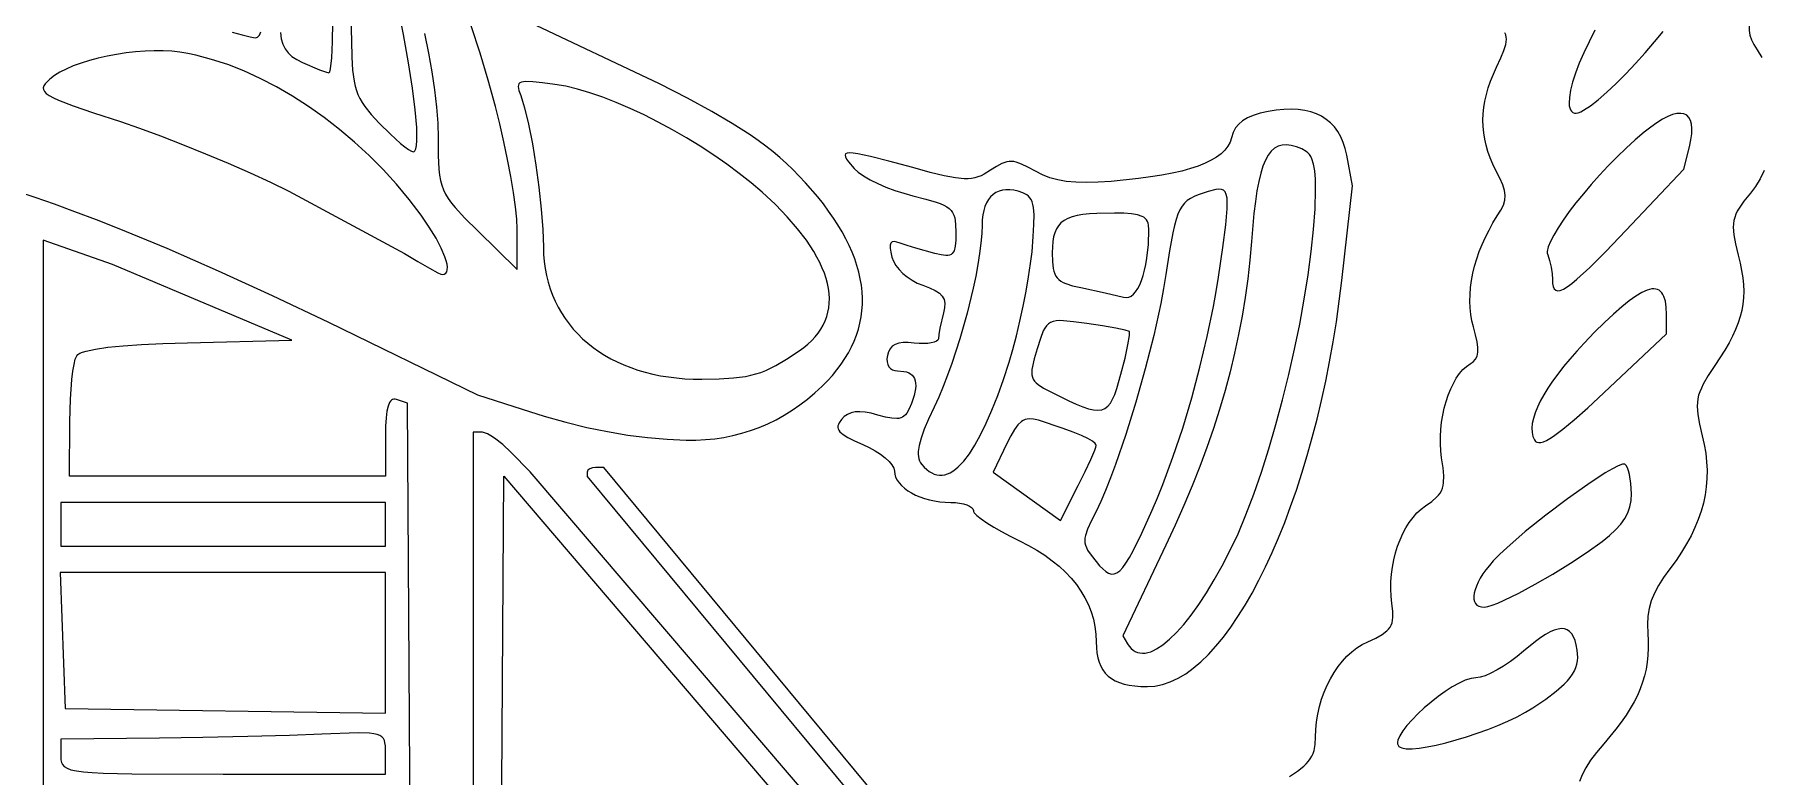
# Model space of a CAD drawing. Header units: millimetres. Extents: x 0.12 to 5.91, y 0.11 to 5.91.
# Drawn here: x 2.798 to 4.705, y 2.273 to 3.093 of the extents above; entities that cross this region are included whole.
import ezdxf

# ---------------------------------------------------------------- set-up
doc = ezdxf.new("R2010")
doc.units = ezdxf.units.MM
doc.header["$MEASUREMENT"] = 0

msp = doc.modelspace()

# ---------------------------------------------------------------- linework, layer by layer
at = {"flags": 128}
for points in [[(4.706122, 3.145425), (4.704731, 3.13765), (4.702837, 3.130318), (4.700434, 3.123496), (4.697516, 3.11725), (4.694991, 3.111946), (4.693305, 3.106938), (4.692472, 3.102097), (4.692504, 3.097293), (4.693412, 3.092399), (4.69521, 3.087285), (4.697911, 3.081822), (4.701526, 3.075883), (4.706441, 3.067429)], [(3.147537, 3.110437), (3.148247, 3.086165), (3.148628, 3.06813), (3.149516, 3.053425), (3.15115, 3.041331), (3.152324, 3.036039), (3.153774, 3.031132), (3.155533, 3.026519), (3.157629, 3.02211), (3.160094, 3.017816), (3.162956, 3.013548), (3.169998, 3.00473), (3.178995, 2.994938), (3.191291, 2.982705), (3.202504, 2.972687), (3.207316, 2.968832), (3.211394, 2.965918), (3.214581, 2.964075), (3.216724, 2.963432), (3.217555, 2.963632), (3.218287, 2.964227), (3.219461, 2.966572), (3.220253, 2.970403), (3.22067, 2.975659), (3.220718, 2.982278), (3.220404, 2.990198), (3.218718, 3.009691), (3.215666, 3.033643), (3.211302, 3.061556), (3.20568, 3.092935), (3.198854, 3.127282)], [(3.016399, 3.095718), (3.027509, 3.092463), (3.036441, 3.090263), (3.041961, 3.089455), (3.0433, 3.089642), (3.044514, 3.090197), (3.045605, 3.091114), (3.046574, 3.092389), (3.048144, 3.095988)], [(3.069769, 3.095219), (3.070746, 3.088352), (3.072437, 3.082401), (3.074919, 3.077238), (3.078268, 3.072737), (3.082562, 3.06877), (3.087876, 3.06521), (3.094288, 3.061929), (3.113016, 3.053984), (3.119717, 3.051567), (3.12337, 3.050679), (3.123818, 3.05097), (3.124252, 3.051825), (3.125075, 3.055108), (3.126471, 3.067167), (3.127415, 3.085014), (3.127761, 3.106807)], [(3.228845, 3.094067), (3.23334, 3.07249), (3.237106, 3.051663), (3.240103, 3.03173), (3.242292, 3.012836), (3.243634, 2.995127), (3.24409, 2.978749), (3.244228, 2.959391), (3.244951, 2.944096), (3.245678, 2.937628), (3.246726, 2.931764), (3.248154, 2.926368), (3.25002, 2.921301), (3.252382, 2.916426), (3.255299, 2.911608), (3.258829, 2.906708), (3.26303, 2.901589), (3.273679, 2.890147), (3.287714, 2.876185), (3.331337, 2.833372), (3.331337, 2.877953), (3.330853, 2.88876), (3.329464, 2.902422), (3.327268, 2.918384), (3.324362, 2.93609), (3.320845, 2.954987), (3.316812, 2.974518), (3.312363, 2.994129), (3.307593, 3.013265)], [(3.307593, 3.013265), (3.299515, 3.04254), (3.290487, 3.072279), (3.280537, 3.102428)], [(3.51826, 2.644589), (3.528844, 2.6446), (3.539297, 2.645117), (3.549613, 2.646138), (3.559784, 2.647662), (3.569805, 2.649685), (3.579669, 2.652205), (3.589371, 2.655219), (3.598903, 2.658725), (3.608259, 2.66272), (3.617433, 2.667202), (3.626419, 2.672169), (3.63521, 2.677617), (3.643801, 2.683544), (3.652184, 2.689948), (3.660353, 2.696826), (3.668302, 2.704176), (3.674198, 2.710128), (3.679676, 2.716163), (3.684735, 2.72228), (3.689375, 2.728477), (3.693597, 2.734754), (3.697401, 2.741108), (3.700786, 2.747539), (3.703754, 2.754045), (3.706303, 2.760625), (3.708434, 2.767277), (3.710148, 2.774001), (3.711444, 2.780794), (3.712322, 2.787655), (3.712783, 2.794584), (3.712827, 2.801578), (3.712454, 2.808636), (3.711663, 2.815758), (3.710455, 2.822941), (3.708831, 2.830184), (3.706789, 2.837486), (3.704331, 2.844845), (3.701457, 2.852261), (3.698166, 2.859731), (3.694458, 2.867255), (3.690335, 2.874831), (3.685795, 2.882458), (3.680839, 2.890134), (3.675468, 2.897859), (3.66968, 2.905629), (3.663477, 2.913445), (3.649825, 2.929208), (3.635977, 2.943627), (3.628905, 2.950398), (3.621627, 2.956949), (3.614063, 2.963335), (3.60613, 2.969612), (3.59775, 2.975833), (3.588839, 2.982054), (3.569108, 2.994715), (3.54629, 3.008031), (3.519738, 3.022442), (3.488807, 3.038385), (3.345277, 3.106103)], [(4.184897, 2.272616), (4.193623, 2.278438), (4.200486, 2.283987), (4.203279, 2.286734), (4.205677, 2.289503), (4.207704, 2.292324), (4.209384, 2.295226), (4.21074, 2.298239), (4.211797, 2.301394), (4.213106, 2.308247), (4.2135, 2.316024), (4.213782, 2.324717), (4.214614, 2.333326), (4.215974, 2.341808), (4.217837, 2.350122), (4.220182, 2.358226), (4.222987, 2.366081), (4.226228, 2.373643), (4.229882, 2.380871), (4.233928, 2.387725), (4.238342, 2.394162), (4.243102, 2.400141), (4.248186, 2.405621), (4.253569, 2.410561), (4.259231, 2.414918), (4.265148, 2.418652), (4.271297, 2.421721), (4.28019, 2.425824), (4.287129, 2.429685), (4.292297, 2.433592), (4.294273, 2.435653), (4.295875, 2.437833), (4.297124, 2.440168), (4.298045, 2.442695), (4.298659, 2.445449), (4.298989, 2.448466), (4.298888, 2.455433), (4.297924, 2.463885), (4.297036, 2.471937), (4.296659, 2.480058), (4.296776, 2.488197), (4.297369, 2.496302), (4.29842, 2.50432), (4.299911, 2.5122), (4.301824, 2.519891), (4.304142, 2.527339), (4.306846, 2.534493), (4.309919, 2.541302), (4.313343, 2.547714), (4.317099, 2.553675), (4.321171, 2.559136), (4.32554, 2.564043), (4.330189, 2.568345), (4.335099, 2.57199), (4.341981, 2.576805), (4.347278, 2.581387), (4.349371, 2.583709), (4.351114, 2.586115), (4.352524, 2.588651), (4.353616, 2.591364), (4.354406, 2.594301), (4.354909, 2.597511), (4.355117, 2.604932), (4.354368, 2.614005), (4.352785, 2.625106), (4.351835, 2.63275), (4.351378, 2.640578), (4.351391, 2.648518), (4.351852, 2.656498), (4.35274, 2.664444), (4.354032, 2.672285), (4.355706, 2.679948), (4.357741, 2.687359), (4.360113, 2.694448), (4.362802, 2.70114), (4.365785, 2.707365), (4.36904, 2.713048), (4.372545, 2.718118), (4.376277, 2.722502), (4.380216, 2.726127), (4.384338, 2.728921), (4.387724, 2.731253), (4.390243, 2.734074), (4.39191, 2.737535), (4.392738, 2.741789), (4.39274, 2.746988), (4.39193, 2.753285), (4.390321, 2.760833), (4.387927, 2.769784), (4.38626, 2.776541), (4.38506, 2.783533), (4.384321, 2.790735), (4.384039, 2.798123), (4.384208, 2.805673), (4.384822, 2.81336), (4.385877, 2.82116), (4.387367, 2.829048), (4.389288, 2.837001), (4.391633, 2.844992), (4.394397, 2.853), (4.397576, 2.860998), (4.401164, 2.868962), (4.405156, 2.876869), (4.409546, 2.884693), (4.41433, 2.892411), (4.418225, 2.898788), (4.420976, 2.904427), (4.422571, 2.909687), (4.423002, 2.914925), (4.422256, 2.920499), (4.420324, 2.926768), (4.417196, 2.934091), (4.41286, 2.942824), (4.40945, 2.94983), (4.4065, 2.956782), (4.404009, 2.963696), (4.401977, 2.970585), (4.400406, 2.977466), (4.399293, 2.984352), (4.398641, 2.991258), (4.398448, 2.998199), (4.398716, 3.005191), (4.399443, 3.012247), (4.40063, 3.019383), (4.402278, 3.026613), (4.404385, 3.033952), (4.406953, 3.041415), (4.409982, 3.049017), (4.41347, 3.056773), (4.418271, 3.067147), (4.421693, 3.075445), (4.423733, 3.082138), (4.424233, 3.085029), (4.424386, 3.087694), (4.424191, 3.090192), (4.423648, 3.092582), (4.422757, 3.094922)], [(4.522114, 3.097881), (4.515639, 3.085084), (4.509894, 3.0728), (4.504931, 3.061155), (4.500801, 3.050276), (4.497554, 3.040289), (4.495241, 3.031319), (4.493914, 3.023493), (4.493623, 3.016937), (4.493882, 3.014174), (4.494419, 3.011776), (4.495241, 3.009759), (4.496353, 3.008137), (4.497763, 3.006928), (4.499476, 3.006146), (4.501362, 3.005987), (4.503715, 3.006474), (4.506502, 3.007572), (4.509688, 3.009245), (4.517128, 3.014169), (4.525769, 3.02096), (4.535343, 3.029327), (4.545585, 3.038984), (4.556227, 3.049641), (4.567003, 3.06101), (4.577646, 3.072804), (4.587889, 3.084733), (4.597467, 3.096509)], [(3.22536, 2.893127), (3.212076, 2.910597), (3.197988, 2.927481), (3.18317, 2.943726), (3.1677, 2.95928), (3.151653, 2.974094), (3.135105, 2.988114), (3.118133, 3.00129), (3.100813, 3.01357), (3.083221, 3.024902), (3.065433, 3.035235), (3.047525, 3.044518), (3.029573, 3.052699), (3.011654, 3.059726), (2.993844, 3.065548), (2.976219, 3.070114), (2.967499, 3.07191), (2.958854, 3.073372), (2.949885, 3.074417), (2.940381, 3.074964), (2.930455, 3.075036), (2.920222, 3.074658), (2.909796, 3.073852), (2.899291, 3.072643), (2.888822, 3.071054), (2.878503, 3.069108), (2.868448, 3.066831), (2.85877, 3.064244), (2.849586, 3.061372), (2.841007, 3.058239), (2.83315, 3.054868), (2.826128, 3.051283), (2.820055, 3.047508), (2.815045, 3.043565), (2.810057, 3.038521), (2.808539, 3.036274), (2.807794, 3.034136), (2.807917, 3.032051), (2.808999, 3.029963), (2.811134, 3.027817), (2.814415, 3.025557), (2.818934, 3.023127), (2.824784, 3.02047), (2.840849, 3.014256), (2.863353, 3.006467), (2.893039, 2.996658), (2.914046, 2.989461), (2.937225, 2.980948), (2.961813, 2.971434), (2.987046, 2.961234), (3.01216, 2.950663), (3.036393, 2.940036), (3.058981, 2.929668), (3.079161, 2.919874), (3.206818, 2.851001), (3.221538, 2.841959), (3.23435, 2.834555), (3.243877, 2.829552), (3.246979, 2.82819), (3.248745, 2.827715), (3.250915, 2.828059), (3.252543, 2.829067), (3.253639, 2.830704), (3.254218, 2.832935), (3.254291, 2.835723), (3.253872, 2.839035), (3.252973, 2.842834), (3.251606, 2.847085), (3.24752, 2.856802), (3.241717, 2.867903), (3.234296, 2.880106), (3.22536, 2.893127)], [(3.643049, 2.743402), (3.648077, 2.747031), (3.652691, 2.750808), (3.656893, 2.75473), (3.660682, 2.758794), (3.66406, 2.762997), (3.667026, 2.767336), (3.669582, 2.771808), (3.671729, 2.776411), (3.673466, 2.781141), (3.674795, 2.785996), (3.675717, 2.790974), (3.676232, 2.79607), (3.67634, 2.801282), (3.676043, 2.806607), (3.67534, 2.812043), (3.674234, 2.817587), (3.672724, 2.823235), (3.670811, 2.828985), (3.668495, 2.834834), (3.665778, 2.84078), (3.66266, 2.846818), (3.659142, 2.852947), (3.650907, 2.865465), (3.641079, 2.87831), (3.629663, 2.89146), (3.616665, 2.904891), (3.60209, 2.918581), (3.589875, 2.929108), (3.576799, 2.939528), (3.562987, 2.949778), (3.548563, 2.959791), (3.533653, 2.969503), (3.518381, 2.978849), (3.502871, 2.987764), (3.487249, 2.996183), (3.471638, 3.004042), (3.456163, 3.011274), (3.44095, 3.017816), (3.426122, 3.023601), (3.411804, 3.028566), (3.398121, 3.032646), (3.385198, 3.035775), (3.373159, 3.037888), (3.359317, 3.039696), (3.34876, 3.040768), (3.341147, 3.040995), (3.338338, 3.040757), (3.336138, 3.040266), (3.334503, 3.039507), (3.333392, 3.038468), (3.332761, 3.037135), (3.332568, 3.035493), (3.333327, 3.031227), (3.335328, 3.025561), (3.337463, 3.01946), (3.339632, 3.012038), (3.343978, 2.993861), (3.348178, 2.972297), (3.352042, 2.948611), (3.355382, 2.924066), (3.358008, 2.89993), (3.359731, 2.877467), (3.360363, 2.857941), (3.360583, 2.849842), (3.361217, 2.841909), (3.362258, 2.834149), (3.363696, 2.826567), (3.365527, 2.81917), (3.367741, 2.811964), (3.370331, 2.804955), (3.37329, 2.79815), (3.376611, 2.791555), (3.380286, 2.785176), (3.384307, 2.779019), (3.388667, 2.77309), (3.393359, 2.767396), (3.398374, 2.761943), (3.403707, 2.756737), (3.409348, 2.751784), (3.415291, 2.74709), (3.421528, 2.742663), (3.428052, 2.738507), (3.434855, 2.73463), (3.44193, 2.731037), (3.449269, 2.727735), (3.456865, 2.72473), (3.46471, 2.722027), (3.472797, 2.719634), (3.481119, 2.717557), (3.489667, 2.715801), (3.498435, 2.714374), (3.507414, 2.71328), (3.516598, 2.712527), (3.52598, 2.712121), (3.53555, 2.712067), (3.554636, 2.712498), (3.570361, 2.713415), (3.583598, 2.715074), (3.589556, 2.716261), (3.595221, 2.717729), (3.6007, 2.719509), (3.606104, 2.721634), (3.61712, 2.727045), (3.629144, 2.734216), (3.643049, 2.743402)], [(4.027683, 2.372092), (4.036112, 2.372684), (4.044572, 2.374439), (4.053049, 2.377328), (4.061529, 2.38132), (4.069997, 2.386388), (4.07844, 2.392499), (4.086843, 2.399626), (4.095192, 2.407739), (4.103473, 2.416807), (4.111671, 2.426801), (4.119773, 2.437692), (4.127764, 2.449449), (4.13563, 2.462043), (4.143357, 2.475445), (4.15093, 2.489624), (4.158336, 2.504552), (4.16556, 2.520197), (4.172589, 2.536532), (4.179407, 2.553526), (4.186, 2.571149), (4.192355, 2.589371), (4.198457, 2.608164), (4.204293, 2.627497), (4.209847, 2.647341), (4.215106, 2.667666), (4.220055, 2.688442), (4.22468, 2.70964), (4.228968, 2.731229), (4.232903, 2.753182), (4.236473, 2.775467), (4.239661, 2.798055), (4.242455, 2.820916), (4.254257, 2.925599), (4.247897, 2.959503), (4.246194, 2.966914), (4.243979, 2.97375), (4.241253, 2.980007), (4.238021, 2.985684), (4.234286, 2.990779), (4.230051, 2.995289), (4.22532, 2.999214), (4.220097, 3.002551), (4.214385, 3.005298), (4.208188, 3.007454), (4.201508, 3.009015), (4.19435, 3.009981), (4.186717, 3.01035), (4.178612, 3.010118), (4.17004, 3.009285), (4.161002, 3.007849), (4.152192, 3.005917), (4.14464, 3.003631), (4.138259, 3.000926), (4.132958, 2.997738), (4.128647, 2.994002), (4.125238, 2.989654), (4.12264, 2.984629), (4.120763, 2.978862), (4.119122, 2.974073), (4.11666, 2.969545), (4.113362, 2.965273), (4.109214, 2.961253), (4.104201, 2.957478), (4.098308, 2.953944), (4.09152, 2.950645), (4.083823, 2.947575), (4.075202, 2.94473), (4.065642, 2.942104), (4.055129, 2.939691), (4.043647, 2.937487), (4.031183, 2.935486), (4.01772, 2.933682), (3.987744, 2.930647), (3.973208, 2.929674), (3.960212, 2.929327), (3.948568, 2.929632), (3.938088, 2.930613), (3.928585, 2.932296), (3.919872, 2.934705), (3.911761, 2.937866), (3.904066, 2.941802), (3.895629, 2.946477), (3.88864, 2.949838), (3.88269, 2.951893), (3.879979, 2.952434), (3.877375, 2.952651), (3.874828, 2.952547), (3.872287, 2.952122), (3.86702, 2.950314), (3.861166, 2.947236), (3.854319, 2.942898), (3.847244, 2.938559), (3.843891, 2.936873), (3.840544, 2.935515), (3.837114, 2.934486), (3.833512, 2.933791), (3.829649, 2.933431), (3.825438, 2.93341), (3.815614, 2.934397), (3.803332, 2.936775), (3.787883, 2.940569), (3.76856, 2.945802), (3.74206, 2.953043), (3.721926, 2.958197), (3.707605, 2.961255), (3.702452, 2.961995), (3.698545, 2.962209), (3.695815, 2.961894), (3.694192, 2.961051), (3.693609, 2.959677), (3.693995, 2.957772), (3.695283, 2.955335), (3.697402, 2.952364), (3.703859, 2.944819), (3.708216, 2.940846), (3.714161, 2.936689), (3.72143, 2.93247), (3.729758, 2.928314), (3.738882, 2.924342), (3.748535, 2.920678), (3.758453, 2.917447), (3.768373, 2.914769), (3.783054, 2.911099), (3.794384, 2.907758), (3.798926, 2.906098), (3.802791, 2.904383), (3.806034, 2.902567), (3.808707, 2.900606), (3.810865, 2.898452), (3.812561, 2.896062), (3.813848, 2.893388), (3.814781, 2.890385), (3.815798, 2.883209), (3.816042, 2.874168), (3.815892, 2.865496), (3.815318, 2.858836), (3.814137, 2.854005), (3.813262, 2.852217), (3.812166, 2.850818), (3.810827, 2.849785), (3.809221, 2.849094), (3.807326, 2.848723), (3.805119, 2.848648), (3.799675, 2.849297), (3.792707, 2.850858), (3.771899, 2.856655), (3.762201, 2.859711), (3.754638, 2.862369), (3.750838, 2.863606), (3.747858, 2.864042), (3.745666, 2.863625), (3.744231, 2.862301), (3.743522, 2.860017), (3.743506, 2.856721), (3.744154, 2.85236), (3.745433, 2.84688), (3.747131, 2.842345), (3.749803, 2.837774), (3.753327, 2.833277), (3.757581, 2.828967), (3.762443, 2.824953), (3.767792, 2.821346), (3.773506, 2.818259), (3.779464, 2.815802), (3.787132, 2.812895), (3.793223, 2.810003), (3.797841, 2.806988), (3.801089, 2.803715), (3.802231, 2.801938), (3.80307, 2.800044), (3.803887, 2.795841), (3.803643, 2.790966), (3.802442, 2.785285), (3.798502, 2.768409), (3.797273, 2.761455), (3.796786, 2.756739), (3.796219, 2.755203), (3.794645, 2.753892), (3.792174, 2.752828), (3.788915, 2.75203), (3.784976, 2.751517), (3.780467, 2.75131), (3.775497, 2.751428), (3.770175, 2.751892), (3.763522, 2.752442), (3.757817, 2.752391), (3.753004, 2.751715), (3.749027, 2.750387), (3.745833, 2.748382), (3.743364, 2.745674), (3.741565, 2.742236), (3.740382, 2.738044), (3.739941, 2.734402), (3.740087, 2.731113), (3.740792, 2.728217), (3.742028, 2.725757), (3.74377, 2.723772), (3.745988, 2.722304), (3.748657, 2.721393), (3.751747, 2.72108), (3.758578, 2.720571), (3.76145, 2.719927), (3.763963, 2.719016), (3.766119, 2.717833), (3.76792, 2.716371), (3.769369, 2.714626), (3.770468, 2.712592), (3.77122, 2.710263), (3.771626, 2.707635), (3.771689, 2.704701), (3.771412, 2.701456), (3.769844, 2.694012), (3.766942, 2.685258), (3.764384, 2.679142), (3.761739, 2.674489), (3.760305, 2.672683), (3.758754, 2.67121), (3.757054, 2.670058), (3.755174, 2.669216), (3.753081, 2.668673), (3.750744, 2.668419), (3.745209, 2.668729), (3.738316, 2.670059), (3.729809, 2.672319), (3.722367, 2.674235), (3.715781, 2.675448), (3.709971, 2.675949), (3.704856, 2.675726), (3.700354, 2.67477), (3.696385, 2.673071), (3.692868, 2.67062), (3.689723, 2.667406), (3.687092, 2.663655), (3.686288, 2.661913), (3.685844, 2.660238), (3.685772, 2.658615), (3.686086, 2.657028), (3.6868, 2.655461), (3.687928, 2.653898), (3.691477, 2.650721), (3.696842, 2.64737), (3.704131, 2.643718), (3.713453, 2.639639), (3.720429, 2.636425), (3.726938, 2.632845), (3.732836, 2.629022), (3.737981, 2.625074), (3.742231, 2.621122), (3.745443, 2.617284), (3.747474, 2.613681), (3.748003, 2.612006), (3.748183, 2.610433), (3.748523, 2.607027), (3.749517, 2.603685), (3.751126, 2.600429), (3.753312, 2.59728), (3.756036, 2.594261), (3.759261, 2.591391), (3.762947, 2.588693), (3.767057, 2.586188), (3.771551, 2.583897), (3.776392, 2.581843), (3.781541, 2.580045), (3.786959, 2.578527), (3.792608, 2.577308), (3.79845, 2.576412), (3.804446, 2.575858), (3.810558, 2.575668), (3.815554, 2.575485), (3.820215, 2.574959), (3.824439, 2.574128), (3.828124, 2.573028), (3.831167, 2.571696), (3.833468, 2.570169), (3.834923, 2.568484), (3.83543, 2.566678), (3.835694, 2.565636), (3.836469, 2.564375), (3.839446, 2.561266), (3.844153, 2.557488), (3.85038, 2.553176), (3.85792, 2.548469), (3.866563, 2.543503), (3.876101, 2.538414), (3.886324, 2.533339), (3.896288, 2.528277), (3.905668, 2.52291), (3.914457, 2.517248), (3.922646, 2.511301), (3.930227, 2.505082), (3.937192, 2.498599), (3.943532, 2.491865), (3.949241, 2.48489), (3.954308, 2.477685), (3.958726, 2.470261), (3.962487, 2.462628), (3.965583, 2.454798), (3.968005, 2.446781), (3.969745, 2.438587), (3.970796, 2.430229), (3.971148, 2.421716), (3.971342, 2.415355), (3.971931, 2.409472), (3.972927, 2.404058), (3.974339, 2.399104), (3.976178, 2.3946), (3.978456, 2.390538), (3.981182, 2.386906), (3.984368, 2.383697), (3.988025, 2.3809), (3.992162, 2.378507), (3.996791, 2.376508), (4.001922, 2.374893), (4.007566, 2.373654), (4.013733, 2.37278), (4.020436, 2.372263), (4.027683, 2.372092)], [(4.626539, 2.96897), (4.62817, 2.976495), (4.629086, 2.983176), (4.629306, 2.989008), (4.628845, 2.993985), (4.627722, 2.998102), (4.625954, 3.001352), (4.623559, 3.003731), (4.620552, 3.005232), (4.616953, 3.005851), (4.612777, 3.005581), (4.608043, 3.004417), (4.602768, 3.002354), (4.596969, 2.999386), (4.590664, 2.995507), (4.583869, 2.990712), (4.576603, 2.984996), (4.566651, 2.976488), (4.556637, 2.967349), (4.546666, 2.957716), (4.536848, 2.947726), (4.527289, 2.937514), (4.518097, 2.927218), (4.509378, 2.916972), (4.501241, 2.906915), (4.493793, 2.897181), (4.487141, 2.887909), (4.481392, 2.879233), (4.476655, 2.87129), (4.473035, 2.864217), (4.470642, 2.85815), (4.469582, 2.853225), (4.469585, 2.851234), (4.469962, 2.849579), (4.472011, 2.843153), (4.47369, 2.835826), (4.474824, 2.828499), (4.475241, 2.822075), (4.475443, 2.817764), (4.47608, 2.814336), (4.477198, 2.811822), (4.478842, 2.810252), (4.481058, 2.809656), (4.483892, 2.810066), (4.48739, 2.811512), (4.491597, 2.814023), (4.496559, 2.817632), (4.502322, 2.822368), (4.516433, 2.835344), (4.534296, 2.853195), (4.556277, 2.876166), (4.620273, 2.944006), (4.626539, 2.96897)], [(4.118927, 2.522351), (4.127824, 2.541157), (4.136638, 2.562112), (4.145301, 2.584933), (4.153745, 2.609334), (4.161904, 2.63503), (4.169709, 2.661735), (4.177093, 2.689164), (4.183988, 2.717033), (4.190328, 2.745056), (4.196043, 2.772948), (4.201068, 2.800423), (4.205334, 2.827198), (4.208774, 2.852986), (4.21132, 2.877502), (4.212905, 2.900461), (4.213461, 2.921579), (4.213273, 2.932897), (4.212609, 2.942168), (4.21136, 2.949643), (4.209413, 2.955571), (4.208143, 2.958034), (4.206658, 2.960203), (4.204942, 2.96211), (4.202982, 2.963787), (4.198276, 2.966574), (4.192427, 2.968814), (4.186724, 2.97029), (4.181472, 2.970919), (4.176648, 2.970653), (4.172229, 2.969445), (4.168195, 2.967247), (4.16452, 2.964013), (4.161184, 2.959693), (4.158164, 2.954242), (4.155436, 2.947612), (4.152979, 2.939755), (4.150769, 2.930624), (4.148785, 2.920171), (4.147004, 2.908349), (4.145403, 2.895111), (4.14265, 2.864196), (4.140868, 2.843498), (4.138566, 2.82287), (4.135739, 2.802288), (4.132379, 2.78173), (4.12848, 2.761173), (4.124036, 2.740595), (4.11904, 2.719971), (4.113486, 2.699279), (4.107367, 2.678497), (4.100677, 2.657601), (4.09341, 2.636569), (4.085559, 2.615377), (4.077117, 2.594003), (4.068079, 2.572423), (4.058437, 2.550615), (4.048185, 2.528556), (4.000402, 2.428126), (4.005735, 2.419497), (4.007662, 2.416726), (4.009742, 2.414386), (4.011972, 2.412474), (4.014347, 2.410984), (4.01686, 2.409913), (4.019508, 2.409256), (4.022285, 2.409007), (4.025186, 2.409164), (4.028206, 2.40972), (4.03134, 2.410671), (4.034583, 2.412014), (4.037931, 2.413742), (4.044916, 2.418339), (4.052257, 2.424426), (4.059913, 2.431966), (4.067843, 2.440922), (4.076007, 2.451258), (4.084365, 2.462937), (4.092876, 2.475923), (4.101501, 2.490178), (4.110197, 2.505666), (4.118927, 2.522351)], [(4.70898, 2.942527), (4.704644, 2.933424), (4.699632, 2.925024), (4.69395, 2.917433), (4.686838, 2.908679), (4.681506, 2.901138), (4.679471, 2.897643), (4.677839, 2.894234), (4.676594, 2.890841), (4.675724, 2.887391), (4.675214, 2.883812), (4.675049, 2.880031), (4.675699, 2.871578), (4.677562, 2.861455), (4.680523, 2.849085), (4.68261, 2.840293), (4.684269, 2.831962), (4.685486, 2.824029), (4.686247, 2.816427), (4.686538, 2.809091), (4.686347, 2.801955), (4.685658, 2.794954), (4.684458, 2.788021), (4.682734, 2.781092), (4.68047, 2.774101), (4.677655, 2.766982), (4.674272, 2.75967), (4.67031, 2.752099), (4.665754, 2.744204), (4.654804, 2.727178), (4.647403, 2.71595), (4.641858, 2.706483), (4.639743, 2.702202), (4.638048, 2.69811), (4.636756, 2.694124), (4.635853, 2.690161), (4.635325, 2.686136), (4.635155, 2.681967), (4.635833, 2.672859), (4.637767, 2.662169), (4.640837, 2.649227), (4.642996, 2.639594), (4.644587, 2.630089), (4.645604, 2.6207), (4.646044, 2.611411), (4.645905, 2.602207), (4.645182, 2.593075), (4.643872, 2.583999), (4.641971, 2.574965), (4.639476, 2.565959), (4.636383, 2.556966), (4.632689, 2.547971), (4.62839, 2.53896), (4.623483, 2.529919), (4.617964, 2.520833), (4.611829, 2.511687), (4.605076, 2.502467), (4.598111, 2.492858), (4.592398, 2.483858), (4.587866, 2.475265), (4.584446, 2.466878), (4.582067, 2.458494), (4.58066, 2.449911), (4.580154, 2.440926), (4.58048, 2.431338), (4.580915, 2.422871), (4.58096, 2.4147), (4.580602, 2.406785), (4.579823, 2.399086), (4.578608, 2.391561), (4.576941, 2.384171), (4.574806, 2.376876), (4.572186, 2.369635), (4.569066, 2.362408), (4.56543, 2.355154), (4.561261, 2.347834), (4.556544, 2.340406), (4.551263, 2.332831), (4.545402, 2.325069), (4.531875, 2.308819), (4.523988, 2.299424), (4.517416, 2.290665), (4.512109, 2.282434), (4.508017, 2.274622), (4.50509, 2.267121)], [(2.778226, 2.919819), (2.798363, 2.913235), (2.819805, 2.905791), (2.842486, 2.897516), (2.866341, 2.888436), (2.891304, 2.878577), (2.944284, 2.85663), (3.000899, 2.831888), (3.060619, 2.804563), (3.122914, 2.774867), (3.287714, 2.69479), (3.336913, 2.678637), (3.361298, 2.671023), (3.385119, 2.664382), (3.408414, 2.658707), (3.431217, 2.653992), (3.453567, 2.65023), (3.4755, 2.647413), (3.497052, 2.645535), (3.51826, 2.644589)], [(3.874883, 2.730774), (3.878963, 2.744637), (3.88299, 2.759901), (3.88686, 2.776064), (3.890469, 2.792627), (3.893713, 2.809088), (3.896488, 2.824946), (3.898691, 2.839702), (3.900217, 2.852853), (3.901649, 2.86952), (3.902424, 2.883003), (3.902484, 2.893677), (3.90177, 2.901915), (3.901105, 2.905237), (3.900224, 2.90809), (3.899121, 2.910522), (3.897788, 2.912578), (3.896217, 2.914306), (3.894402, 2.915751), (3.890008, 2.917984), (3.884999, 2.919667), (3.88023, 2.920788), (3.875714, 2.921357), (3.871461, 2.921381), (3.867481, 2.92087), (3.863787, 2.919832), (3.86039, 2.918276), (3.8573, 2.916211), (3.854528, 2.913646), (3.852086, 2.910589), (3.849985, 2.90705), (3.848236, 2.903036), (3.84685, 2.898558), (3.845838, 2.893623), (3.845211, 2.88824), (3.844981, 2.882419), (3.844645, 2.872962), (3.843745, 2.862446), (3.842317, 2.851009), (3.840397, 2.83879), (3.838021, 2.825924), (3.835225, 2.81255), (3.828518, 2.784826), (3.820566, 2.756718), (3.811656, 2.729327), (3.806933, 2.716243), (3.802078, 2.703751), (3.797129, 2.691988), (3.79212, 2.681092), (3.785943, 2.667861), (3.781129, 2.656536), (3.777638, 2.646922), (3.775429, 2.638824), (3.774458, 2.63205), (3.774425, 2.629098), (3.774686, 2.626404), (3.775236, 2.623943), (3.776071, 2.621692), (3.777183, 2.619626), (3.77857, 2.61772), (3.781249, 2.614732), (3.783962, 2.612179), (3.786709, 2.61006), (3.789487, 2.608375), (3.792295, 2.607121), (3.795133, 2.606296), (3.797998, 2.6059), (3.80089, 2.605931), (3.803807, 2.606387), (3.806748, 2.607267), (3.809711, 2.608569), (3.812696, 2.610292), (3.815701, 2.612434), (3.818725, 2.614994), (3.824823, 2.621361), (3.830981, 2.62938), (3.837187, 2.63904), (3.843433, 2.650329), (3.849708, 2.663234), (3.856, 2.677743), (3.8623, 2.693844), (3.868598, 2.711525), (3.874883, 2.730774)], [(4.032942, 2.56714), (4.038854, 2.580929), (4.044679, 2.595349), (4.055992, 2.625806), (4.066722, 2.657956), (4.076713, 2.691245), (4.085807, 2.725121), (4.093847, 2.759028), (4.100676, 2.792414), (4.103587, 2.808738), (4.106136, 2.824725), (4.11096, 2.857572), (4.114238, 2.882429), (4.115851, 2.90029), (4.115995, 2.906906), (4.115678, 2.912146), (4.114885, 2.916132), (4.113601, 2.918989), (4.111811, 2.920842), (4.109499, 2.921813), (4.106652, 2.922028), (4.103255, 2.92161), (4.094747, 2.919372), (4.083811, 2.915799), (4.079285, 2.913944), (4.075307, 2.911884), (4.071814, 2.909499), (4.068748, 2.90667), (4.066046, 2.903278), (4.063648, 2.899203), (4.061494, 2.894326), (4.059523, 2.888528), (4.057674, 2.881688), (4.055886, 2.873687), (4.052252, 2.853726), (4.048134, 2.82769), (4.04553, 2.812117), (4.04238, 2.795588), (4.034656, 2.760389), (4.025392, 2.723553), (4.015017, 2.686537), (4.003961, 2.6508), (3.992653, 2.617798), (3.987038, 2.602779), (3.981522, 2.588991), (3.976157, 2.576616), (3.970998, 2.565836), (3.965546, 2.554901), (3.961653, 2.546254), (3.959321, 2.539321), (3.95874, 2.536318), (3.958549, 2.533528), (3.958749, 2.53088), (3.959339, 2.528302), (3.96032, 2.525722), (3.961692, 2.523069), (3.965608, 2.517256), (3.97109, 2.510288), (3.974887, 2.505795), (3.978413, 2.502117), (3.981727, 2.499308), (3.98489, 2.497425), (3.987962, 2.496523), (3.991003, 2.496657), (3.994072, 2.497882), (3.997232, 2.500253), (4.00054, 2.503827), (4.004059, 2.508657), (4.007847, 2.514801), (4.011965, 2.522312), (4.021433, 2.541658), (4.032942, 2.56714)], [(4.029312, 2.877397), (4.028938, 2.882393), (4.028436, 2.884526), (4.027691, 2.88643), (4.026681, 2.888118), (4.025382, 2.889599), (4.023771, 2.890886), (4.021824, 2.89199), (4.016828, 2.893693), (4.010205, 2.894798), (4.001768, 2.895395), (3.991329, 2.895574), (3.972018, 2.895182), (3.963832, 2.894645), (3.956561, 2.893839), (3.950155, 2.892732), (3.944564, 2.891293), (3.93974, 2.889489), (3.935633, 2.88729), (3.932194, 2.884665), (3.929373, 2.881581), (3.927122, 2.878007), (3.92539, 2.873911), (3.924129, 2.869262), (3.92329, 2.864029), (3.922822, 2.85818), (3.922677, 2.851683), (3.922885, 2.842085), (3.923672, 2.83445), (3.924359, 2.831276), (3.925281, 2.828481), (3.92647, 2.826029), (3.927956, 2.823881), (3.929769, 2.822001), (3.93194, 2.820352), (3.934499, 2.818896), (3.937477, 2.817597), (3.94481, 2.815319), (3.954183, 2.81322), (3.981046, 2.807456), (4.001391, 2.802503), (4.004261, 2.802127), (4.007044, 2.802596), (4.009728, 2.803874), (4.012298, 2.805923), (4.014741, 2.808707), (4.017042, 2.81219), (4.01919, 2.816334), (4.021169, 2.821105), (4.022966, 2.826464), (4.024568, 2.832376), (4.025961, 2.838803), (4.027131, 2.84571), (4.028749, 2.860814), (4.029312, 2.877397)], [(3.215218, 1.868569), (3.210161, 2.685539), (3.198043, 2.689576), (3.196503, 2.689933), (3.195077, 2.689936), (3.193762, 2.689579), (3.192556, 2.688854), (3.191458, 2.687756), (3.190466, 2.686278), (3.18879, 2.682157), (3.187514, 2.676438), (3.186621, 2.66907), (3.186097, 2.660002), (3.185926, 2.649182), (3.185926, 2.604751), (2.836938, 2.604751), (2.837087, 2.665339), (2.837736, 2.689794), (2.839393, 2.711593), (2.840521, 2.720754), (2.841807, 2.72836), (2.84322, 2.734114), (2.844728, 2.737719), (2.846085, 2.739165), (2.848273, 2.740538), (2.851294, 2.741838), (2.855151, 2.743066), (2.865377, 2.745308), (2.878967, 2.747263), (2.895936, 2.748934), (2.9163, 2.750322), (2.940074, 2.751431), (2.967275, 2.75226), (3.082328, 2.755009), (2.884458, 2.838605), (2.807856, 2.865631), (2.807856, 1.868681)], [(4.601264, 2.78365), (4.600952, 2.791561), (4.600004, 2.798181), (4.598403, 2.803502), (4.597353, 2.805674), (4.596132, 2.807519), (4.594739, 2.809036), (4.593172, 2.810225), (4.591429, 2.811085), (4.589507, 2.811615), (4.587405, 2.811815), (4.585119, 2.811683), (4.57999, 2.810422), (4.574104, 2.807825), (4.567441, 2.803888), (4.559986, 2.798604), (4.551721, 2.791966), (4.542627, 2.783969), (4.532688, 2.774607), (4.521886, 2.763873), (4.510204, 2.751761), (4.502014, 2.742903), (4.494415, 2.734249), (4.487417, 2.725819), (4.481029, 2.71763), (4.475261, 2.709701), (4.470122, 2.702049), (4.465621, 2.694694), (4.461768, 2.687652), (4.458571, 2.680942), (4.456041, 2.674583), (4.454186, 2.668593), (4.453015, 2.662989), (4.452539, 2.65779), (4.452767, 2.653014), (4.453707, 2.64868), (4.455369, 2.644804), (4.456567, 2.643242), (4.458129, 2.642243), (4.46008, 2.641826), (4.462445, 2.642006), (4.465247, 2.642801), (4.468512, 2.644227), (4.472264, 2.646301), (4.476528, 2.649039), (4.486689, 2.656577), (4.499192, 2.666972), (4.514233, 2.68036), (4.532008, 2.696873), (4.601264, 2.762205), (4.601264, 2.78365)], [(4.007812, 2.764765), (4.003253, 2.766165), (3.992862, 2.768277), (3.978183, 2.770814), (3.960759, 2.77349), (3.946143, 2.775534), (3.935019, 2.776645), (3.930567, 2.776749), (3.926748, 2.776496), (3.923484, 2.775848), (3.920693, 2.774763), (3.918297, 2.7732), (3.916216, 2.771118), (3.914369, 2.768477), (3.912678, 2.765237), (3.909441, 2.756792), (3.905867, 2.74546), (3.902679, 2.734637), (3.900655, 2.726117), (3.900125, 2.722578), (3.89994, 2.719444), (3.900119, 2.716658), (3.900681, 2.714164), (3.901642, 2.711905), (3.903021, 2.709823), (3.904837, 2.707862), (3.907108, 2.705965), (3.913087, 2.702137), (3.921103, 2.697883), (3.940938, 2.688072), (3.949175, 2.684331), (3.956414, 2.681396), (3.962746, 2.679292), (3.968261, 2.67804), (3.97305, 2.677665), (3.977205, 2.678189), (3.980816, 2.679635), (3.983975, 2.682027), (3.986773, 2.685387), (3.989301, 2.689739), (3.991649, 2.695105), (3.993908, 2.701509), (3.998527, 2.717523), (4.002978, 2.735154), (4.006213, 2.749939), (4.007926, 2.760326), (4.008116, 2.763386), (4.007812, 2.764765)], [(3.781254, 2.100491), (3.345878, 2.60958), (3.324507, 2.6314), (3.31541, 2.639873), (3.306437, 2.646811), (3.30232, 2.649481), (3.298623, 2.651499), (3.295473, 2.652776), (3.293001, 2.653221), (3.282867, 2.653221), (3.282867, 1.86038)], [(3.971148, 2.638534), (3.970884, 2.639583), (3.970098, 2.640738), (3.966982, 2.643354), (3.961847, 2.646362), (3.954739, 2.649741), (3.945708, 2.653469), (3.9348, 2.657525), (3.907542, 2.66654), (3.901963, 2.667897), (3.89704, 2.668184), (3.894775, 2.667889), (3.892615, 2.667283), (3.890539, 2.666351), (3.888528, 2.665079), (3.88462, 2.661456), (3.880731, 2.656298), (3.876703, 2.649487), (3.872375, 2.640909), (3.857189, 2.609065), (3.931613, 2.555567), (3.951381, 2.594314), (3.959056, 2.60979), (3.965341, 2.623286), (3.969588, 2.633351), (3.970744, 2.636643), (3.971148, 2.638534)], [(3.836319, 2.120433), (3.427068, 2.614445), (3.417979, 2.614445), (3.41445, 2.614042), (3.41156, 2.612946), (3.409607, 2.611324), (3.409075, 2.610368), (3.40889, 2.609343), (3.40889, 2.604241), (3.806226, 2.125464)], [(4.53003, 2.53251), (4.538205, 2.539113), (4.545064, 2.545489), (4.550678, 2.551749), (4.555115, 2.558007), (4.558445, 2.564377), (4.560737, 2.570971), (4.562061, 2.577902), (4.562487, 2.585284), (4.561909, 2.59652), (4.560333, 2.606402), (4.559246, 2.610502), (4.558001, 2.613863), (4.556627, 2.616351), (4.555153, 2.617833), (4.554094, 2.618082), (4.552505, 2.617875), (4.547858, 2.616183), (4.541458, 2.612936), (4.533549, 2.608315), (4.51418, 2.595665), (4.491704, 2.579671), (4.468078, 2.56177), (4.445256, 2.543399), (4.434757, 2.534487), (4.425192, 2.525995), (4.416805, 2.518105), (4.40984, 2.510995), (4.405587, 2.506166), (4.401783, 2.501365), (4.398436, 2.496633), (4.395555, 2.492011), (4.393147, 2.48754), (4.391219, 2.483261), (4.38978, 2.479214), (4.388837, 2.475442), (4.388399, 2.471985), (4.388473, 2.468884), (4.389067, 2.466181), (4.390189, 2.463916), (4.391846, 2.46213), (4.394047, 2.460865), (4.3968, 2.460161), (4.400111, 2.460059), (4.403836, 2.4607), (4.40877, 2.462205), (4.414778, 2.464502), (4.421727, 2.467516), (4.437918, 2.475395), (4.456275, 2.485249), (4.475731, 2.496482), (4.49522, 2.5085), (4.513675, 2.520708), (4.53003, 2.53251)], [(3.311715, 1.864421), (3.316796, 2.604607), (3.762724, 2.082065)], [(3.006585, 2.575668), (2.827244, 2.575668), (2.827244, 2.527198), (3.185926, 2.527198), (3.185926, 2.575668), (3.006585, 2.575668)], [(3.006177, 2.498116), (2.826429, 2.498116), (2.832091, 2.347857), (3.185926, 2.342573), (3.185926, 2.498116), (3.006177, 2.498116)], [(4.453619, 2.348645), (4.467787, 2.358259), (4.479264, 2.366897), (4.488245, 2.374813), (4.491861, 2.378581), (4.494927, 2.382264), (4.497467, 2.385894), (4.499506, 2.389504), (4.501067, 2.393125), (4.502176, 2.39679), (4.502857, 2.400529), (4.503134, 2.404375), (4.503032, 2.408361), (4.502576, 2.412517), (4.501547, 2.418117), (4.500212, 2.422962), (4.49856, 2.427051), (4.496581, 2.430384), (4.494264, 2.432962), (4.491597, 2.434784), (4.488571, 2.43585), (4.485174, 2.436159), (4.481396, 2.435711), (4.477225, 2.434506), (4.472652, 2.432545), (4.467665, 2.429826), (4.462254, 2.426349), (4.456408, 2.422115), (4.443366, 2.411373), (4.436211, 2.405429), (4.42879, 2.399885), (4.421318, 2.39486), (4.414011, 2.390477), (4.407085, 2.386857), (4.400757, 2.384121), (4.39524, 2.38239), (4.390753, 2.381786), (4.388146, 2.381604), (4.3853, 2.381071), (4.378987, 2.379036), (4.372002, 2.37585), (4.364531, 2.371681), (4.356764, 2.366695), (4.348889, 2.36106), (4.341094, 2.354945), (4.333568, 2.348516), (4.326497, 2.341942), (4.320072, 2.33539), (4.314479, 2.329028), (4.309907, 2.323023), (4.306544, 2.317543), (4.304579, 2.312755), (4.304179, 2.310674), (4.3042, 2.308828), (4.304663, 2.307239), (4.305594, 2.305929), (4.306917, 2.304969), (4.30871, 2.304232), (4.313603, 2.303394), (4.320067, 2.303355), (4.327897, 2.304057), (4.336888, 2.30544), (4.346833, 2.307444), (4.357528, 2.310011), (4.368767, 2.313082), (4.380345, 2.316596), (4.392056, 2.320495), (4.403695, 2.324719), (4.415057, 2.329209), (4.425935, 2.333906), (4.436126, 2.33875), (4.445422, 2.343683), (4.453619, 2.348645)], [(3.115644, 2.319529), (3.079749, 2.31819), (3.033971, 2.316913), (2.984194, 2.315844), (2.936303, 2.315126), (2.827244, 2.313928), (2.827244, 2.29454), (2.827359, 2.291242), (2.827859, 2.288341), (2.82898, 2.28581), (2.830955, 2.283625), (2.834019, 2.281761), (2.838406, 2.280192), (2.84435, 2.278892), (2.852085, 2.277837), (2.861847, 2.277001), (2.873869, 2.276358), (2.90563, 2.275553), (3.006585, 2.275151), (3.185926, 2.275151), (3.185926, 2.298943), (3.185737, 2.306665), (3.185355, 2.309789), (3.184651, 2.312459), (3.183528, 2.314705), (3.181888, 2.316554), (3.179634, 2.318036), (3.176669, 2.319178), (3.172895, 2.32001), (3.168215, 2.320559), (3.155745, 2.320926), (3.115644, 2.319529)]]:
    msp.add_lwpolyline(points, dxfattribs=at)

doc.saveas('drawing.dxf')
